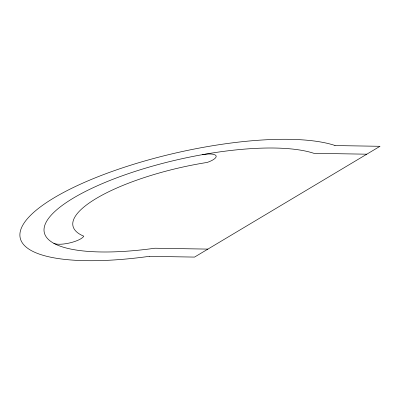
<?xml version="1.0" encoding="UTF-8"?>
<svg xmlns="http://www.w3.org/2000/svg" width="400" height="400" viewBox="0 0 400 400"><rect width="100%" height="100%" fill="white"/><g stroke="black" fill="none" stroke-linecap="round" stroke-linejoin="round"><path stroke-width="0.6" d="M334.855 145.555L380 146.3L194.545 257.085L149.4 256.345M366.79 154.19L313.885 153.32A147.14 41.545 -12.8 0 0 73.335 198.095A147.14 41.545 -12.8 0 0 154.925 248.23L207.905 249.105M149.415 256.32A171.81 48.51 -12.8 0 1 54.145 197.775A171.81 48.51 -12.8 0 1 335.025 145.49M202.3 154.68A16.005 4.52 -12.8 0 1 215.97 155.67A16.005 4.52 -12.8 0 1 207.24 162.425A117.71 33.235 -12.8 0 0 96.2 198.49A117.71 33.235 -12.8 0 0 83.775 236.18A16.005 4.52 -12.8 0 1 70.02 242.855A16.005 4.52 -12.8 0 1 53.86 243.355"/></g></svg>
